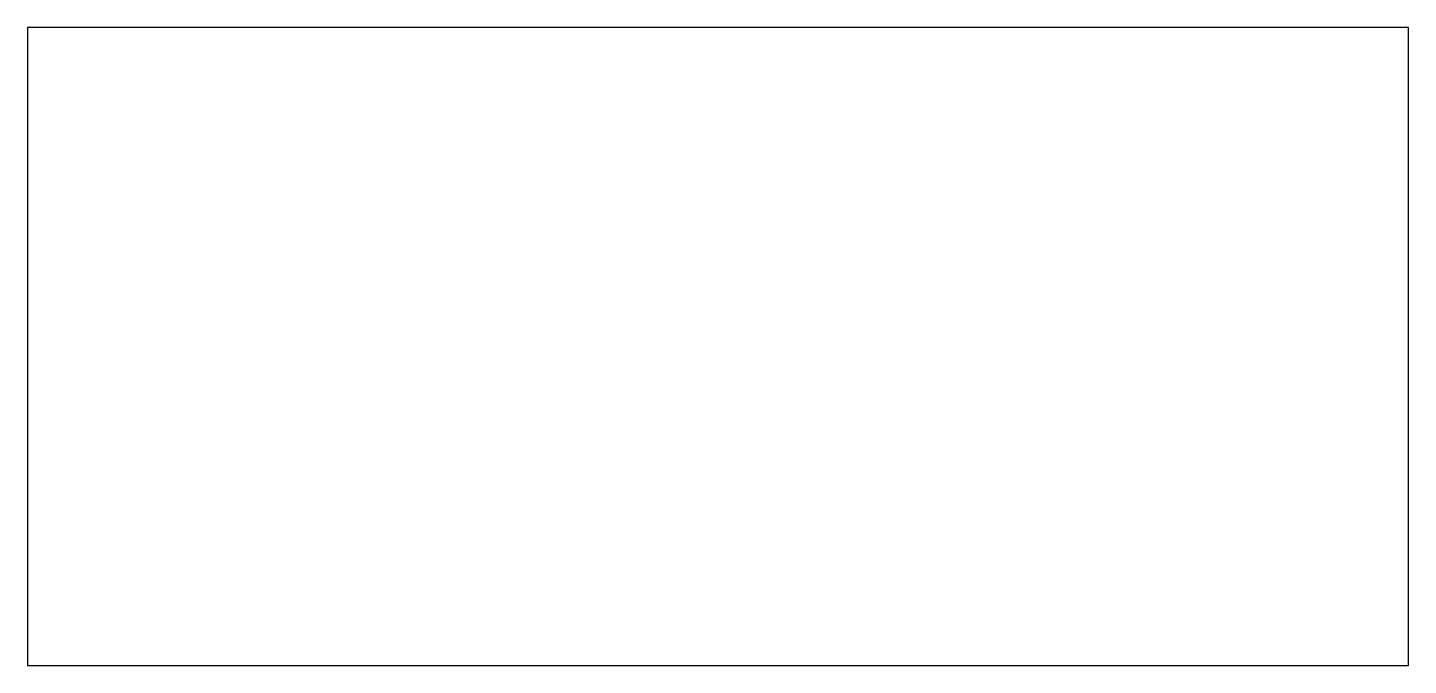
# Model space of a CAD drawing. Extents: x 0 to 6.5, y 0 to 3.
import ezdxf

# ---------------------------------------------------------------- set-up
doc = ezdxf.new("R2010")
doc.units = 0
doc.layers.get('0').update_dxf_attribs({"linetype": 'CONTINUOUS'})

msp = doc.modelspace()

# ---------------------------------------------------------------- linework, layer by layer
msp.add_lwpolyline([(0, 0), (6.5, 0), (6.5, 3), (0, 3)], close=True)

doc.saveas('drawing.dxf')
